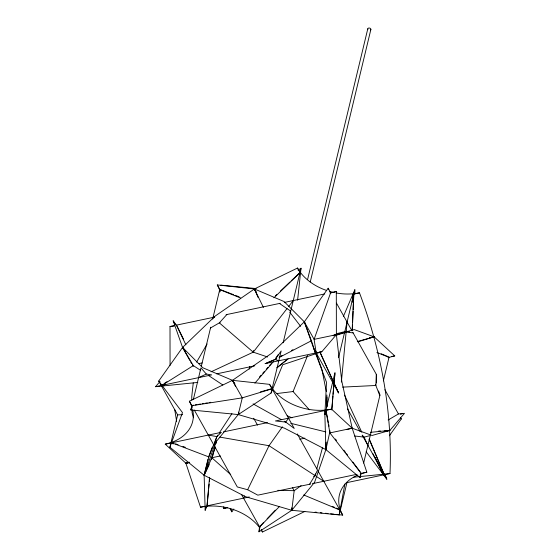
<?xml version="1.0" encoding="UTF-8"?>
<svg xmlns="http://www.w3.org/2000/svg" width="560" height="560" viewBox="0 0 560 560"><rect width="100%" height="100%" fill="white"/><g stroke="black" fill="none" stroke-linecap="round" stroke-linejoin="round"><path stroke-width="0.84" d="M326.914 406.616L326.935 397.047M326.837 407.008L326.872 394.961M376.516 383.005L376.6 375.697M291.844 507.752L291.781 510.293L258.979 531.797L259.511 526.792L263.613 522.473M376.285 374.297L375.851 385.469L342.58 387.128M352.31 330.295L352.52 325.115M352.632 322.525L353.094 311.297M353.171 309.568L353.815 294.021L359.478 292.831C381.087 350.413 392.609 411.964 389.998 473.55L346.955 482.608L339.199 514.913L291.781 510.293L245.721 496.762L204.141 475.244L169.897 447.202L177.653 414.897L158.725 381.059L182.567 347.452L215.201 316.043L254.408 288.96L297.514 268.044A47.656 34.167 13.5 0 0 326.585 290.465M292.481 487.641L294.182 490.686L291.781 510.293L314.601 482.265L325.892 449.624L326.214 442.113M352.149 330.47L353.759 294.252M361.214 473.179L360.136 477.659L325.892 449.624L324.87 414.589L326.508 382.284L313.698 348.439L304.311 321.832L284.088 301.546L254.408 288.96L217.294 284.928A47.656 34.167 13.5 0 1 220.157 291.718M331.968 408.87L332.353 403.718M332.479 401.996L332.927 395.983M333.053 394.261L334.957 373.499M193.627 405.174L191.912 405.468L190.834 409.948L238.252 414.575L284.319 428.106L325.892 449.624L330.064 430.829M331.688 409.948L334.978 372.484L324.87 414.589M209.552 477.323L206.99 505.855L249.277 496.958M352.31 301.973L352.933 295.057M208.572 490.189L207.081 505.827L205.163 510.279L204.141 475.244L207.956 459.354M208.733 488.453L209.146 484.113M209.398 481.509L209.727 478.037M341.362 382.06L347.081 322.077M352.177 302.036L352.919 294.224L343.35 316.505M360.136 477.659L360.458 474.355M297.605 300.202L301.021 268.247L298.109 270.158M193.263 382.837L191.751 396.606L191.828 400.015M209.223 464.674L204.141 475.244L215.432 442.603L238.252 414.575L238.63 412.125M211.729 458.283L215.061 446.852M219.548 291.942L219.863 290.22M339.199 514.913L344.897 484.015M325.892 449.624L326.263 447.93M193.333 399.567L200.942 367.85L206.311 374.045L211.645 374.899L155.547 386.701L160.02 381.458M201.32 366.289L210.693 327.236M212.653 319.067L219.786 289.387L233.513 294.665M205.163 510.279L205.982 506.877M388.087 357.798A47.656 34.167 13.5 0 1 394.751 355.901L374.122 336.833L354.214 329.588L336.392 334.663L321.853 351.701L282.688 364.756L271.054 393.071L238.252 414.575L242.27 397.852L232.47 380.331L202.79 367.745L182.567 347.452L173.18 320.845L176.911 325.801L183.484 339.101M249.172 369.082L249.781 366.548M211.057 371.833L253.239 352.163L253.645 350.469M271.054 393.071L281.162 350.966L275.198 359.548L265.762 363.51M283.143 342.741L290.913 310.352M291.109 309.533L301.021 268.247M307.566 279.615L367.766 28.861M310.261 281.918L370.867 29.463M258.979 531.797L259.588 529.249M292.18 508.62L291.781 510.293L292.285 508.655M338.548 357.595L354.837 289.772L354.956 294.042M363.643 463.057L370.244 435.561L364.077 437.143L354.592 435.967M370.419 434.833L379.995 394.94L378.539 390.985M383.362 380.933L389.081 357.098M209.23 455.217L204.141 475.244L213.031 454.993M309.519 484.274L314.986 475.559L315.441 473.886M316.792 468.86L322.413 447.916M216.055 443.499L216.552 441.819M190.834 409.948L191.793 406.896M215.355 447.223L211.155 459.564M330.645 292.691L314.111 339.353L316.19 352.898M169.897 447.202L182.476 412.594L158.725 381.059M216.594 440.755L214.564 446.299L237.293 486.941L247.653 489.734L257.831 495.152L310.73 484.022M209.671 454.146L212.289 447.146M213.647 444.717L208.803 456.904L171.717 442.785M214.291 443.086L216.552 437.402M276.731 393.575L293.09 391.545L307.615 355.488M353.241 293.482L354.837 289.772M313.6 476.567L314.986 475.559L317.513 470.057L297.311 433.937M238.252 414.575L239.015 413M243.565 498.155L244.643 495.936M247.653 489.734L269.031 445.711L282.408 426.818M196.609 362.096L207.102 343.994M217.812 435.148L216.874 436.583L214.032 445.347L194.327 410.109M219.226 432.999L231.931 413.623M285.383 422.618L288.512 418.201M330.974 293.272L328.153 288.232L304.311 321.832L271.677 353.248L232.47 380.331L189.364 401.24A47.656 34.167 13.5 0 1 192.234 408.03M230.188 508.844L231.847 511.812L233.835 509.012M389.354 435.792L401.275 418.992L400.442 417.508M275.814 358.001L278.327 354.473M226.849 314.531L219.345 322.875L253.239 352.163L287 308.637L279.468 303.457M288.638 306.523L293.265 300.552M254.905 383.152L273.511 361.515M259.343 377.174L261.065 375.207M262.794 373.24L264.516 371.28M266.238 369.313L267.967 367.346M269.689 365.386L271.411 363.419M299.313 274.484L300.489 273.252M267.134 518.77L275.338 510.132M299.152 274.372L300.356 273.133M259.644 526.918L279.545 506.408M273.917 297.815L299.95 272.734M275.506 295.75L276.766 294.553M280.532 290.976L289.954 282.037M291.207 280.847L300.006 272.503L297.514 268.044M277.088 367.549L286.51 359.898M288.134 358.897L276.941 367.864M301.119 485.646L294.182 490.686L277.816 490.35M161.217 385.511L162.666 384.559M164.115 383.6L167.013 381.689M161.966 385.357L193.326 365.596L182.567 347.452L184.149 349.447M161.546 386.099L164.493 384.37M388.143 419.993L398.454 413.945L404.453 413.343L389.921 430.381L372.092 435.456L352.184 428.211L331.555 409.143A47.656 34.167 13.5 0 1 269.584 384.356L232.47 380.331L235.494 386.344M210.518 327.964L220.045 322.469M162.456 386.008L165.473 384.349M279.356 356.986L282.38 355.362M291.473 350.504L292.992 349.692M276.738 358.75L275.198 359.548L278.81 360.759M279.055 357.546L311.43 340.746L315.441 353.052M261.275 529.984A47.656 34.167 13.5 0 1 262.486 532L304.808 511.469M198.59 377.643L206.311 374.045M266.539 363.02L274.141 359.772M344.729 331.87L346.199 331.275L349.51 331.807M333.172 335.846L336.392 334.663L336.308 291.494L329.896 292.845M271.019 389.753L272.657 389.165M333.263 292.509L336.308 291.494M334.775 335.202L336.392 334.663L341.803 381.29L352.184 428.211L366.828 472.213A47.656 34.167 13.5 0 0 360.164 474.11M223.685 506.821L223.692 508.55L226.737 507.535M336.147 335.321L346.668 332.108L353.143 332.92M357.77 341.845L374.122 336.833L369.95 337.624M189.147 462.21L185.878 463.211L165.249 444.143A47.656 34.167 13.5 0 0 192.801 410.312M272.076 388.815L242.27 397.852L191.856 405.699M260.428 391.881L272.132 388.584M357.315 341.558L374.122 336.833L369.999 337.701M189.238 462.266L185.878 463.211L200.522 507.213A47.656 34.167 13.5 0 1 259.896 527.989M336.238 333.781L346.199 331.275M346.346 429.569L352.184 428.211L349.629 428.512M384.076 431.634L389.921 430.381L384.72 430.689M170.072 365.344L170.002 326.494L174.86 325.472M214.683 317.093L176.421 325.143L185.864 344.771M226.1 314.692L280.217 303.303M284.298 302.442L324.786 293.923M198.702 363.636L202.111 362.922M216.636 373.849L254.828 365.813M265.013 363.664L321.853 351.701M391.51 356.587L394.751 355.901M165.249 444.143L221.347 432.341L216.874 436.583L208.292 435.085M223.405 431.907L267.47 422.632M331.555 409.143L275.457 420.952L285.761 422.086L294.252 428.463L269.584 384.356M400.4 414.197L402.024 413.854M189.182 462.518L185.878 463.211L189.217 462.581M220.36 455.952L211.827 457.751L230.72 474.614M299.768 439.243L304.892 438.165M325.892 410.333L329.903 432.901L352.184 428.211L349.664 428.554M387.443 430.906L389.921 430.381L370.559 432.341M200.522 507.213L205.38 506.191M312.361 483.679L356.104 474.474M366.828 472.213L361.158 473.41L329.903 432.901M223.692 508.55L227.738 507.696M344.554 332.598L346.227 332.255M333.879 335.181L336.392 334.663L314.111 339.353L304.311 321.832L311.129 339.955M195.335 404.887L197.05 404.6M198.758 404.313L200.473 404.026M202.181 403.732L203.896 403.445M205.604 403.158L207.319 402.871M209.027 402.577L210.742 402.29M170.002 326.494L174.286 326.06M155.547 386.701L197.806 382.431M353.773 477.211L389.998 473.55M378.651 431.046L380.38 430.941M177.653 414.897L182.672 414.652M220.801 285.131L256.151 288.575M315.084 512.12L316.813 512.309M320.264 512.68L321.993 512.869M325.444 513.247L328.034 513.527M330.624 513.807L334.075 514.178M335.804 514.367L342.706 515.116A47.656 34.167 13.5 0 1 357.819 475.034M219.751 437.087L269.031 445.711L314.986 475.559M290.766 423.318L325.815 431.9M253.239 352.163L267.617 357M171.626 442.435L173.243 443.009M175.658 443.87L178.073 444.731M182.903 446.46L185.318 447.321M235.13 295.288L239.169 296.842M376.887 352.492L389.032 357.329M219.73 289.618L240.723 298.046M303.716 494.97L339.864 510.034M381.157 353.78L388.29 356.762M170.919 442.953L173.292 443.947M287.266 415.814L291.977 417.816M332.304 506.401L334.649 507.423M336.217 508.109L340.137 509.824M253.071 403.872L281.197 419.545M284.242 421.239L285.761 422.086M332.626 382.284L333.914 383.054L338.317 392.357M200.543 370.293L192.36 364.973L193.368 366.268M316.05 476.252L323.785 481.271M286.699 308.441L290.738 311.08M208.467 375.473L222.824 384.979M293.09 391.545L309.351 409.808M289.625 312.046L300.664 326.347M400.351 417.76L401.275 418.992M366.149 451.752L386.82 479.199L385.112 474.362M335.433 439.026L336.49 440.419M343.854 450.177L345.429 452.27M346.486 453.663L347.536 455.056M352.8 462.028L360.164 471.779M185.115 350.833L182.567 347.452L189.805 360.402M234.899 383.796L232.47 380.331L233.863 382.487M256.2 291.886L254.408 288.96L258.188 297.647M336.483 303.128L351.995 330.869M352.814 332.339L376.614 374.885M384.895 389.697L398.454 413.945M313.698 348.439L338.688 393.134M347.522 408.933L360.143 431.501M386.82 479.199L362.159 435.092L364.077 437.143L367.892 445.354M255.682 291.242L254.408 288.96L263.424 307.398M217.294 284.928L219.366 288.645M318.045 471.016L342.706 515.116M253.687 418.264L257.523 425.124M173.18 320.845L175.259 324.562M190.659 361.928L191.513 363.447M189.364 401.24L192.213 406.329M241.514 494.494L259.994 527.548M261.24 529.774L262.486 532M305.109 323.365L304.311 321.832L304.906 323.407M373.037 453.908L383.089 474.25M375.27 457.632L379.428 466.263M380.184 467.838L383.579 474.901M338.359 392.546L319.774 351.918M344.547 395.122L361.823 432.292M320.026 352.009L332.85 380.667M369.089 439.187L383.999 474.159M369.306 439.04L384.328 474.74M375.536 384.657L379.82 395.675M328.153 288.232L328.734 289.772M230.685 508.739L231.847 511.812M316.022 352.954L316.918 355.327M315.98 353.122L321.86 369.229L326.312 391.573M315.21 352.17L315.707 353.752M193.494 417.767L192.108 412.797L192.038 409.388M176.631 421.414L174.692 409.388M325.941 410.102L328.377 422.835M328.699 424.529L329.021 426.23M316.358 351.771L316.519 353.486M325.094 410.137L325.416 414.351M325.087 410.501L325.339 413.959M367.885 29.463A1.582 1.134 13.5 0 1 369.488 28.042A1.582 1.134 13.5 0 1 370.573 29.988M359.478 292.831A47.656 34.167 13.5 0 1 336.231 292.978M333.809 292.488A47.656 34.167 13.5 0 1 329.77 291.466M214.039 316.946A47.656 34.167 13.5 0 1 212.807 318.178"/></g></svg>
